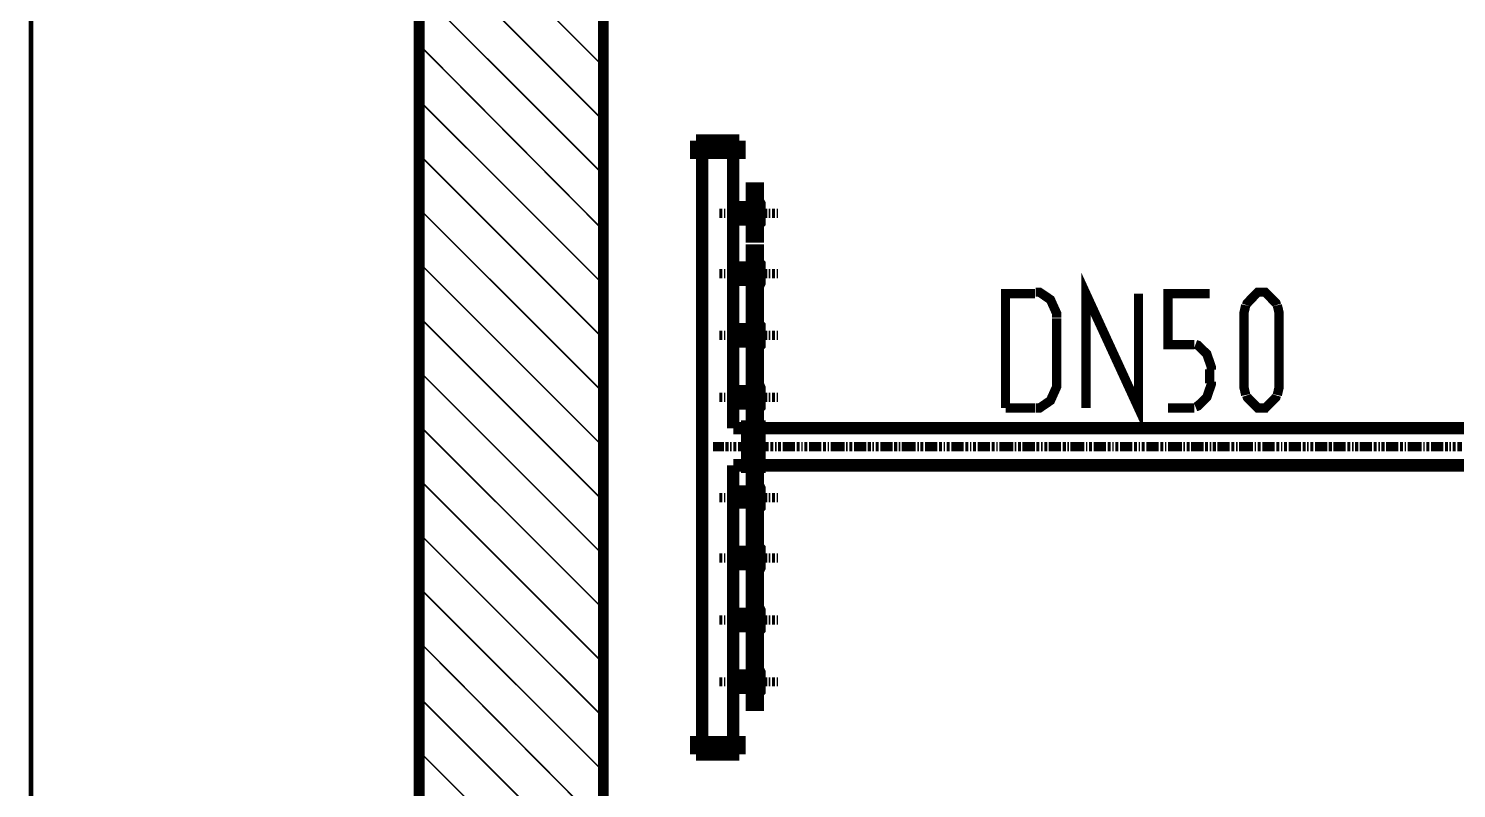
# Model space of a CAD drawing. Extents: x 0.4 to 11.4, y 0.4 to 16.2.
# Drawn here: x 6.347 to 7.885, y 7.041 to 7.86 of the extents above; entities that cross this region are included whole.
import ezdxf

# ---------------------------------------------------------------- set-up
doc = ezdxf.new("R2010")
doc.units = 0
doc.header["$MEASUREMENT"] = 0

msp = doc.modelspace()

# ---------------------------------------------------------------- linework, layer by layer
at = {"color": 0}
for points, const_width in [([(6.34944, 5.21446), (6.34944, 11.8294)], 0.005), ([(6.9661, 5.21446), (6.9661, 11.8294)], 0.01167), ([(6.76779, 5.01611), (6.76779, 11.7078)], 0.01167), ([(6.76779, 8.01779), (6.9661, 7.81944)], 0.00167), ([(6.76779, 7.95942), (6.9661, 7.76113)], 0.00167), ([(6.76779, 7.9011), (6.9661, 7.70281)], 0.00167), ([(6.76779, 7.84278), (6.9661, 7.64279)], 0.00167), ([(6.76779, 7.78276), (6.9661, 7.58442)], 0.00167), ([(6.76779, 7.72444), (6.9661, 7.5261)], 0.00167), ([(6.76779, 7.66613), (6.9661, 7.46778)], 0.00167), ([(6.76779, 7.60781), (6.9661, 7.40944)], 0.00167), ([(7.48611, 7.45111), (7.48611, 7.57443), (7.54275, 7.45111), (7.54275, 7.57443)], 0.01), ([(7.4311, 7.57443), (7.39947, 7.57443), (7.39947, 7.47114), (7.39947, 7.45111)], 0.01), ([(7.45443, 7.54861), (7.45443, 7.5535), (7.44786, 7.56808), (7.43599, 7.57611), (7.43197, 7.57611)], 0.01), ([(7.60275, 7.51942), (7.57443, 7.51942), (7.57443, 7.57443), (7.61947, 7.57443)], 0.01), ([(7.69146, 7.56218), (7.69081, 7.56429), (7.67919, 7.57611), (7.67529, 7.57611), (7.67128, 7.57611), (7.65983, 7.56429), (7.65912, 7.56218)], 0.01), ([(7.65826, 7.56201), (7.65647, 7.55414), (7.65647, 7.47314), (7.65826, 7.46522)], 0.01), ([(7.69228, 7.46522), (7.69412, 7.47314), (7.69412, 7.55414), (7.69228, 7.56201)], 0.01), ([(6.76779, 7.54943), (6.9661, 7.35113)], 0.00167), ([(7.45443, 7.47775), (7.45443, 7.54779)], 0.01), ([(7.6211, 7.49251), (7.6211, 7.49567), (7.61632, 7.5095), (7.60667, 7.51888), (7.60417, 7.51981)], 0.01), ([(6.76779, 7.4911), (6.9661, 7.29275)], 0.00167), ([(7.61947, 7.47775), (7.61947, 7.49278)], 0.01), ([(7.43197, 7.45111), (7.43599, 7.45111), (7.44786, 7.45921), (7.45443, 7.47379), (7.45443, 7.47863)], 0.01), ([(7.60417, 7.45242), (7.60667, 7.4534), (7.61632, 7.46278), (7.6211, 7.47661), (7.6211, 7.47971)], 0.01), ([(7.65918, 7.46479), (7.65989, 7.46272), (7.67144, 7.45111), (7.67529, 7.45111), (7.67936, 7.45111), (7.69075, 7.46272), (7.6914, 7.46479)], 0.01), ([(7.39947, 7.45111), (7.4311, 7.45111)], 0.01), ([(7.57443, 7.45111), (7.60275, 7.45111)], 0.01), ([(6.76779, 7.43278), (6.9661, 7.23443)], 0.00167), ([(6.76779, 7.37446), (6.9661, 7.17611)], 0.00167), ([(6.76779, 7.31614), (6.9661, 7.11778)], 0.00167), ([(6.76779, 7.25776), (6.9661, 7.05946)], 0.00167), ([(6.76779, 7.19943), (6.9661, 6.99946)], 0.00167), ([(6.76779, 7.13943), (6.9661, 6.94114)], 0.00167), ([(6.76779, 7.08111), (6.9661, 6.88276)], 0.00167)]:
    msp.add_lwpolyline(points, dxfattribs=dict(at, const_width=const_width))
at = {"color": 173}
for points, const_width in [([(7.11279, 7.73942), (7.06614, 7.73942)], 0.01333), ([(7.11279, 7.73942), (7.11279, 7.72613), (7.06614, 7.72613), (7.06614, 7.73942)], 0.01333), ([(7.07275, 7.42947), (7.07275, 7.72613)], 0.01333), ([(7.10612, 7.42947), (7.10612, 7.72775)], 0.01333), ([(7.13276, 7.67443), (7.13444, 7.67111), (7.13444, 7.6511), (7.13276, 7.64947)], 0.01333), ([(7.09446, 7.66114), (7.09278, 7.66114), (7.0911, 7.66114)], 0.01), ([(7.09776, 7.66114), (7.09614, 7.66114)], 0.01), ([(7.10275, 7.66114), (7.10113, 7.66114), (7.09944, 7.66114)], 0.01), ([(7.10612, 7.66114), (7.10444, 7.66114)], 0.01), ([(7.10612, 7.66775), (7.12608, 7.66775)], 0.01333), ([(7.10612, 7.66775), (7.10612, 7.65446), (7.12608, 7.65446)], 0.01333), ([(7.11279, 7.66114), (7.11111, 7.66114), (7.10943, 7.66114), (7.10781, 7.66114), (7.10612, 7.66114)], 0.01), ([(7.11778, 7.66114), (7.1161, 7.66114), (7.11442, 7.66114), (7.11279, 7.66114)], 0.01), ([(7.12278, 7.66114), (7.1211, 7.66114), (7.11947, 7.66114)], 0.01), ([(7.12608, 7.66114), (7.12446, 7.66114)], 0.01), ([(7.13112, 7.66114), (7.12944, 7.66114), (7.12776, 7.66114)], 0.01), ([(7.13781, 7.66114), (7.13613, 7.66114), (7.13444, 7.66114), (7.13276, 7.66114), (7.13112, 7.66114)], 0.01), ([(7.14279, 7.66114), (7.14111, 7.66114), (7.13943, 7.66114), (7.13781, 7.66114)], 0.01), ([(7.14611, 7.66114), (7.14442, 7.66114)], 0.01), ([(7.1511, 7.66114), (7.14947, 7.66114), (7.14779, 7.66114)], 0.01), ([(7.15446, 7.66114), (7.15278, 7.66114)], 0.01), ([(7.09446, 7.59614), (7.09278, 7.59614), (7.0911, 7.59614)], 0.01), ([(7.09776, 7.59614), (7.09614, 7.59614)], 0.01), ([(7.10275, 7.59614), (7.10113, 7.59614), (7.09944, 7.59614)], 0.01), ([(7.10612, 7.59614), (7.10444, 7.59614)], 0.01), ([(7.10612, 7.60275), (7.12608, 7.60275)], 0.01333), ([(7.10612, 7.60275), (7.10612, 7.58946), (7.12608, 7.58946)], 0.01333), ([(7.11279, 7.59614), (7.11111, 7.59614), (7.10943, 7.59614), (7.10781, 7.59614), (7.10612, 7.59614)], 0.01), ([(7.11778, 7.59614), (7.1161, 7.59614), (7.11442, 7.59614), (7.11279, 7.59614)], 0.01), ([(7.12278, 7.59614), (7.1211, 7.59614), (7.11947, 7.59614)], 0.01), ([(7.12608, 7.59614), (7.12446, 7.59614)], 0.01), ([(7.13112, 7.59614), (7.12944, 7.59614), (7.12776, 7.59614)], 0.01), ([(7.13276, 7.60781), (7.13444, 7.60612), (7.13444, 7.5861), (7.13276, 7.58279)], 0.01333), ([(7.13781, 7.59614), (7.13613, 7.59614), (7.13444, 7.59614), (7.13276, 7.59614), (7.13112, 7.59614)], 0.01), ([(7.14279, 7.59614), (7.14111, 7.59614), (7.13943, 7.59614), (7.13781, 7.59614)], 0.01), ([(7.14611, 7.59614), (7.14442, 7.59614)], 0.01), ([(7.1511, 7.59614), (7.14947, 7.59614), (7.14779, 7.59614)], 0.01), ([(7.15446, 7.59614), (7.15278, 7.59614)], 0.01), ([(7.10612, 7.53614), (7.12608, 7.53614)], 0.01333), ([(7.10612, 7.53614), (7.10612, 7.52279), (7.12608, 7.52279)], 0.01333), ([(7.13276, 7.54113), (7.13444, 7.53944), (7.13444, 7.51942), (7.13276, 7.51779)], 0.01333), ([(7.09446, 7.52946), (7.09278, 7.52946), (7.0911, 7.52946)], 0.01), ([(7.09776, 7.52946), (7.09614, 7.52946)], 0.01), ([(7.10275, 7.52946), (7.10113, 7.52946), (7.09944, 7.52946)], 0.01), ([(7.10612, 7.52946), (7.10444, 7.52946)], 0.01), ([(7.11279, 7.52946), (7.11111, 7.52946), (7.10943, 7.52946), (7.10781, 7.52946), (7.10612, 7.52946)], 0.01), ([(7.11778, 7.52946), (7.1161, 7.52946), (7.11442, 7.52946), (7.11279, 7.52946)], 0.01), ([(7.12278, 7.52946), (7.1211, 7.52946), (7.11947, 7.52946)], 0.01), ([(7.12608, 7.52946), (7.12446, 7.52946)], 0.01), ([(7.13112, 7.52946), (7.12944, 7.52946), (7.12776, 7.52946)], 0.01), ([(7.13781, 7.52946), (7.13613, 7.52946), (7.13444, 7.52946), (7.13276, 7.52946), (7.13112, 7.52946)], 0.01), ([(7.14279, 7.52946), (7.14111, 7.52946), (7.13943, 7.52946), (7.13781, 7.52946)], 0.01), ([(7.14611, 7.52946), (7.14442, 7.52946)], 0.01), ([(7.1511, 7.52946), (7.14947, 7.52946), (7.14779, 7.52946)], 0.01), ([(7.15446, 7.52946), (7.15278, 7.52946)], 0.01), ([(7.07275, 7.0911), (7.07275, 7.49778)], 0.01333), ([(7.13276, 7.47613), (7.13444, 7.47276), (7.13444, 7.45281), (7.13276, 7.45111)], 0.01333), ([(7.09446, 7.46278), (7.09278, 7.46278), (7.0911, 7.46278)], 0.01), ([(7.09776, 7.46278), (7.09614, 7.46278)], 0.01), ([(7.10275, 7.46278), (7.10113, 7.46278), (7.09944, 7.46278)], 0.01), ([(7.10612, 7.46278), (7.10444, 7.46278)], 0.01), ([(7.10612, 7.46946), (7.12608, 7.46946)], 0.01333), ([(7.10612, 7.46946), (7.10612, 7.45611), (7.12608, 7.45611)], 0.01333), ([(7.11279, 7.46278), (7.11111, 7.46278), (7.10943, 7.46278), (7.10781, 7.46278), (7.10612, 7.46278)], 0.01), ([(7.11778, 7.46278), (7.1161, 7.46278), (7.11442, 7.46278), (7.11279, 7.46278)], 0.01), ([(7.12278, 7.46278), (7.1211, 7.46278), (7.11947, 7.46278)], 0.01), ([(7.12608, 7.46278), (7.12446, 7.46278)], 0.01), ([(7.13112, 7.46278), (7.12944, 7.46278), (7.12776, 7.46278)], 0.01), ([(7.13781, 7.46278), (7.13613, 7.46278), (7.13444, 7.46278), (7.13276, 7.46278), (7.13112, 7.46278)], 0.01), ([(7.14279, 7.46278), (7.14111, 7.46278), (7.13943, 7.46278), (7.13781, 7.46278)], 0.01), ([(7.14611, 7.46278), (7.14442, 7.46278)], 0.01), ([(7.1511, 7.46278), (7.14947, 7.46278), (7.14779, 7.46278)], 0.01), ([(7.15446, 7.46278), (7.15278, 7.46278)], 0.01), ([(7.1211, 7.42947), (7.10612, 7.42947)], 0.01333), ([(7.12446, 7.42947), (7.10612, 7.42947)], 0.01333), ([(7.12446, 7.38943), (7.12446, 7.42947)], 0.01333), ([(7.12446, 7.38943), (7.12446, 7.42947)], 0.01333), ([(7.12944, 7.4311), (7.12944, 7.38781)], 0.01333), ([(7.13112, 7.38943), (7.13112, 7.42947)], 0.01333), ([(7.10612, 7.0911), (7.10612, 7.38943)], 0.01333), ([(7.1211, 7.38943), (7.10612, 7.38943)], 0.01333), ([(7.12446, 7.38943), (7.10612, 7.38943)], 0.01333), ([(7.13276, 7.34278), (7.13444, 7.34446), (7.13444, 7.36442), (7.13276, 7.36778)], 0.01333), ([(7.09446, 7.35444), (7.09278, 7.35444), (7.0911, 7.35444)], 0.01), ([(7.09776, 7.35444), (7.09614, 7.35444)], 0.01), ([(7.10275, 7.35444), (7.10113, 7.35444), (7.09944, 7.35444)], 0.01), ([(7.10612, 7.35444), (7.10444, 7.35444)], 0.01), ([(7.10612, 7.34944), (7.10612, 7.36111), (7.12608, 7.36111)], 0.01333), ([(7.10612, 7.34944), (7.12608, 7.34944)], 0.01333), ([(7.11279, 7.35444), (7.11111, 7.35444), (7.10943, 7.35444), (7.10781, 7.35444), (7.10612, 7.35444)], 0.01), ([(7.11778, 7.35444), (7.1161, 7.35444), (7.11442, 7.35444), (7.11279, 7.35444)], 0.01), ([(7.12278, 7.35444), (7.1211, 7.35444), (7.11947, 7.35444)], 0.01), ([(7.12608, 7.35444), (7.12446, 7.35444)], 0.01), ([(7.13112, 7.35444), (7.12944, 7.35444), (7.12776, 7.35444)], 0.01), ([(7.13781, 7.35444), (7.13613, 7.35444), (7.13444, 7.35444), (7.13276, 7.35444), (7.13112, 7.35444)], 0.01), ([(7.14279, 7.35444), (7.14111, 7.35444), (7.13943, 7.35444), (7.13781, 7.35444)], 0.01), ([(7.14611, 7.35444), (7.14442, 7.35444)], 0.01), ([(7.1511, 7.35444), (7.14947, 7.35444), (7.14779, 7.35444)], 0.01), ([(7.15446, 7.35444), (7.15278, 7.35444)], 0.01), ([(7.13276, 7.2761), (7.13444, 7.27946), (7.13444, 7.29943), (7.13276, 7.30111)], 0.01333), ([(7.09446, 7.28944), (7.09278, 7.28944), (7.0911, 7.28944)], 0.01), ([(7.09776, 7.28944), (7.09614, 7.28944)], 0.01), ([(7.10275, 7.28944), (7.10113, 7.28944), (7.09944, 7.28944)], 0.01), ([(7.10612, 7.28944), (7.10444, 7.28944)], 0.01), ([(7.10612, 7.28276), (7.10612, 7.29611), (7.12608, 7.29611)], 0.01333), ([(7.11279, 7.28944), (7.11111, 7.28944), (7.10943, 7.28944), (7.10781, 7.28944), (7.10612, 7.28944)], 0.01), ([(7.11778, 7.28944), (7.1161, 7.28944), (7.11442, 7.28944), (7.11279, 7.28944)], 0.01), ([(7.12278, 7.28944), (7.1211, 7.28944), (7.11947, 7.28944)], 0.01), ([(7.12608, 7.28944), (7.12446, 7.28944)], 0.01), ([(7.13112, 7.28944), (7.12944, 7.28944), (7.12776, 7.28944)], 0.01), ([(7.13781, 7.28944), (7.13613, 7.28944), (7.13444, 7.28944), (7.13276, 7.28944), (7.13112, 7.28944)], 0.01), ([(7.14279, 7.28944), (7.14111, 7.28944), (7.13943, 7.28944), (7.13781, 7.28944)], 0.01), ([(7.14611, 7.28944), (7.14442, 7.28944)], 0.01), ([(7.1511, 7.28944), (7.14947, 7.28944), (7.14779, 7.28944)], 0.01), ([(7.15446, 7.28944), (7.15278, 7.28944)], 0.01), ([(7.10612, 7.28276), (7.12608, 7.28276)], 0.01333), ([(7.10612, 7.2161), (7.10612, 7.22944), (7.12608, 7.22944)], 0.01333), ([(7.13276, 7.2111), (7.13444, 7.21278), (7.13444, 7.23281), (7.13276, 7.23611)], 0.01333), ([(7.09446, 7.22276), (7.09278, 7.22276), (7.0911, 7.22276)], 0.01), ([(7.09776, 7.22276), (7.09614, 7.22276)], 0.01), ([(7.10275, 7.22276), (7.10113, 7.22276), (7.09944, 7.22276)], 0.01), ([(7.10612, 7.22276), (7.10444, 7.22276)], 0.01), ([(7.10612, 7.2161), (7.12608, 7.2161)], 0.01333), ([(7.11279, 7.22276), (7.11111, 7.22276), (7.10943, 7.22276), (7.10781, 7.22276), (7.10612, 7.22276)], 0.01), ([(7.11778, 7.22276), (7.1161, 7.22276), (7.11442, 7.22276), (7.11279, 7.22276)], 0.01), ([(7.12278, 7.22276), (7.1211, 7.22276), (7.11947, 7.22276)], 0.01), ([(7.12608, 7.22276), (7.12446, 7.22276)], 0.01), ([(7.13112, 7.22276), (7.12944, 7.22276), (7.12776, 7.22276)], 0.01), ([(7.13781, 7.22276), (7.13613, 7.22276), (7.13444, 7.22276), (7.13276, 7.22276), (7.13112, 7.22276)], 0.01), ([(7.14279, 7.22276), (7.14111, 7.22276), (7.13943, 7.22276), (7.13781, 7.22276)], 0.01), ([(7.14611, 7.22276), (7.14442, 7.22276)], 0.01), ([(7.1511, 7.22276), (7.14947, 7.22276), (7.14779, 7.22276)], 0.01), ([(7.15446, 7.22276), (7.15278, 7.22276)], 0.01), ([(7.10612, 7.14947), (7.10612, 7.16276), (7.12608, 7.16276)], 0.01333), ([(7.13276, 7.14442), (7.13444, 7.14611), (7.13444, 7.16613), (7.13276, 7.16943)], 0.01333), ([(7.09446, 7.15608), (7.09278, 7.15608), (7.0911, 7.15608)], 0.01), ([(7.09776, 7.15608), (7.09614, 7.15608)], 0.01), ([(7.10275, 7.15608), (7.10113, 7.15608), (7.09944, 7.15608)], 0.01), ([(7.10612, 7.15608), (7.10444, 7.15608)], 0.01), ([(7.10612, 7.14947), (7.12608, 7.14947)], 0.01333), ([(7.11279, 7.15608), (7.11111, 7.15608), (7.10943, 7.15608), (7.10781, 7.15608), (7.10612, 7.15608)], 0.01), ([(7.11778, 7.15608), (7.1161, 7.15608), (7.11442, 7.15608), (7.11279, 7.15608)], 0.01), ([(7.12278, 7.15608), (7.1211, 7.15608), (7.11947, 7.15608)], 0.01), ([(7.12608, 7.15608), (7.12446, 7.15608)], 0.01), ([(7.13112, 7.15608), (7.12944, 7.15608), (7.12776, 7.15608)], 0.01), ([(7.13781, 7.15608), (7.13613, 7.15608), (7.13444, 7.15608), (7.13276, 7.15608), (7.13112, 7.15608)], 0.01), ([(7.14279, 7.15608), (7.14111, 7.15608), (7.13943, 7.15608), (7.13781, 7.15608)], 0.01), ([(7.14611, 7.15608), (7.14442, 7.15608)], 0.01), ([(7.1511, 7.15608), (7.14947, 7.15608), (7.14779, 7.15608)], 0.01), ([(7.15446, 7.15608), (7.15278, 7.15608)], 0.01), ([(7.11279, 7.07781), (7.11279, 7.0911), (7.06614, 7.0911), (7.06614, 7.07781)], 0.01333), ([(7.11279, 7.07781), (7.06614, 7.07781)], 0.01333)]:
    msp.add_lwpolyline(points, dxfattribs=dict(at, const_width=const_width))
for points, const_width in [([(7.12608, 7.68778), (7.12608, 7.63613), (7.13276, 7.63613), (7.13276, 7.68778), (7.12608, 7.68778)], 0.01333), ([(7.08946, 7.66114), (7.08946, 7.66114)], 0.01), ([(7.10612, 7.66114), (7.10612, 7.66114)], 0.01), ([(7.11279, 7.66114), (7.11279, 7.66114)], 0.01), ([(7.13112, 7.66114), (7.13112, 7.66114)], 0.01), ([(7.13781, 7.66114), (7.13781, 7.66114)], 0.01), ([(7.15446, 7.66114), (7.15446, 7.66114)], 0.01), ([(7.12608, 7.6211), (7.12608, 7.56944), (7.13276, 7.56944), (7.13276, 7.6211), (7.12608, 7.6211)], 0.01333), ([(7.08946, 7.59614), (7.08946, 7.59614)], 0.01), ([(7.10612, 7.59614), (7.10612, 7.59614)], 0.01), ([(7.11279, 7.59614), (7.11279, 7.59614)], 0.01), ([(7.13112, 7.59614), (7.13112, 7.59614)], 0.01), ([(7.13781, 7.59614), (7.13781, 7.59614)], 0.01), ([(7.15446, 7.59614), (7.15446, 7.59614)], 0.01), ([(7.12608, 7.5561), (7.12608, 7.50276), (7.13276, 7.50276), (7.13276, 7.5561), (7.12608, 7.5561)], 0.01333), ([(7.08946, 7.52946), (7.08946, 7.52946)], 0.01), ([(7.10612, 7.52946), (7.10612, 7.52946)], 0.01), ([(7.11279, 7.52946), (7.11279, 7.52946)], 0.01), ([(7.13112, 7.52946), (7.13112, 7.52946)], 0.01), ([(7.13781, 7.52946), (7.13781, 7.52946)], 0.01), ([(7.15446, 7.52946), (7.15446, 7.52946)], 0.01), ([(7.12608, 7.48942), (7.12608, 7.43778), (7.13276, 7.43778), (7.13276, 7.48942), (7.12608, 7.48942)], 0.01333), ([(7.08946, 7.46278), (7.08946, 7.46278)], 0.01), ([(7.10612, 7.46278), (7.10612, 7.46278)], 0.01), ([(7.11279, 7.46278), (7.11279, 7.46278)], 0.01), ([(7.13112, 7.46278), (7.13112, 7.46278)], 0.01), ([(7.13781, 7.46278), (7.13781, 7.46278)], 0.01), ([(7.15446, 7.46278), (7.15446, 7.46278)], 0.01), ([(7.13444, 7.38781), (7.13444, 7.4311), (7.1211, 7.4311), (7.1211, 7.38781), (7.13444, 7.38781)], 0.01333), ([(7.12608, 7.32943), (7.12608, 7.38112), (7.13276, 7.38112), (7.13276, 7.32943), (7.12608, 7.32943)], 0.01333), ([(7.08946, 7.35444), (7.08946, 7.35444)], 0.01), ([(7.10612, 7.35444), (7.10612, 7.35444)], 0.01), ([(7.11279, 7.35444), (7.11279, 7.35444)], 0.01), ([(7.13112, 7.35444), (7.13112, 7.35444)], 0.01), ([(7.13781, 7.35444), (7.13781, 7.35444)], 0.01), ([(7.15446, 7.35444), (7.15446, 7.35444)], 0.01), ([(7.12608, 7.26281), (7.12608, 7.31614), (7.13276, 7.31614), (7.13276, 7.26281), (7.12608, 7.26281)], 0.01333), ([(7.08946, 7.28944), (7.08946, 7.28944)], 0.01), ([(7.10612, 7.28944), (7.10612, 7.28944)], 0.01), ([(7.11279, 7.28944), (7.11279, 7.28944)], 0.01), ([(7.13112, 7.28944), (7.13112, 7.28944)], 0.01), ([(7.13781, 7.28944), (7.13781, 7.28944)], 0.01), ([(7.15446, 7.28944), (7.15446, 7.28944)], 0.01), ([(7.12608, 7.19612), (7.12608, 7.24946), (7.13276, 7.24946), (7.13276, 7.19612), (7.12608, 7.19612)], 0.01333), ([(7.08946, 7.22276), (7.08946, 7.22276)], 0.01), ([(7.10612, 7.22276), (7.10612, 7.22276)], 0.01), ([(7.11279, 7.22276), (7.11279, 7.22276)], 0.01), ([(7.13112, 7.22276), (7.13112, 7.22276)], 0.01), ([(7.13781, 7.22276), (7.13781, 7.22276)], 0.01), ([(7.15446, 7.22276), (7.15446, 7.22276)], 0.01), ([(7.12608, 7.13112), (7.12608, 7.18278), (7.13276, 7.18278), (7.13276, 7.13112), (7.12608, 7.13112)], 0.01333), ([(7.08946, 7.15608), (7.08946, 7.15608)], 0.01), ([(7.10612, 7.15608), (7.10612, 7.15608)], 0.01), ([(7.11279, 7.15608), (7.11279, 7.15608)], 0.01), ([(7.13112, 7.15608), (7.13112, 7.15608)], 0.01), ([(7.13781, 7.15608), (7.13781, 7.15608)], 0.01), ([(7.15446, 7.15608), (7.15446, 7.15608)], 0.01)]:
    msp.add_lwpolyline(points, close=True, dxfattribs=dict(at, const_width=const_width))
at = {"color": 142}
for points, const_width in [([(9.29943, 7.42947), (7.12446, 7.42947)], 0.01333), ([(7.08442, 7.40944), (7.0861, 7.40944), (7.08778, 7.40944), (7.08946, 7.40944), (7.0911, 7.40944)], 0.01), ([(7.0911, 7.40944), (7.09278, 7.40944), (7.09446, 7.40944), (7.09614, 7.40944)], 0.01), ([(7.09776, 7.40944), (7.09944, 7.40944), (7.10113, 7.40944)], 0.01), ([(7.10275, 7.40944), (7.10444, 7.40944)], 0.01), ([(7.10612, 7.40944), (7.10781, 7.40944), (7.10943, 7.40944)], 0.01), ([(7.11111, 7.40944), (7.11279, 7.40944), (7.11442, 7.40944), (7.1161, 7.40944)], 0.01), ([(7.1161, 7.40944), (7.11778, 7.40944), (7.11947, 7.40944), (7.1211, 7.40944)], 0.01), ([(7.12278, 7.40944), (7.12446, 7.40944)], 0.01), ([(7.12608, 7.40944), (7.12776, 7.40944), (7.12944, 7.40944)], 0.01), ([(7.13112, 7.40944), (7.13276, 7.40944), (7.13444, 7.40944), (7.13613, 7.40944)], 0.01), ([(7.13613, 7.40944), (7.13781, 7.40944), (7.13943, 7.40944), (7.14111, 7.40944), (7.14279, 7.40944)], 0.01), ([(7.14279, 7.40944), (7.14442, 7.40944)], 0.01), ([(7.14611, 7.40944), (7.14779, 7.40944), (7.14947, 7.40944)], 0.01), ([(7.1511, 7.40944), (7.15278, 7.40944)], 0.01), ([(7.15446, 7.40944), (7.15608, 7.40944), (7.15776, 7.40944)], 0.01), ([(7.15944, 7.40944), (7.16114, 7.40944), (7.16276, 7.40944), (7.16444, 7.40944)], 0.01), ([(7.16444, 7.40944), (7.16613, 7.40944), (7.16775, 7.40944), (7.16943, 7.40944), (7.17111, 7.40944)], 0.01), ([(7.17111, 7.40944), (7.17279, 7.40944)], 0.01), ([(7.17443, 7.40944), (7.17611, 7.40944), (7.17779, 7.40944)], 0.01), ([(7.17947, 7.40944), (7.1811, 7.40944)], 0.01), ([(7.18278, 7.40944), (7.18446, 7.40944), (7.18608, 7.40944)], 0.01), ([(7.18778, 7.40944), (7.18946, 7.40944), (7.19114, 7.40944), (7.19276, 7.40944)], 0.01), ([(7.19276, 7.40944), (7.19444, 7.40944), (7.19612, 7.40944), (7.19775, 7.40944), (7.19943, 7.40944)], 0.01), ([(7.19943, 7.40944), (7.20111, 7.40944)], 0.01), ([(7.20281, 7.40944), (7.20443, 7.40944), (7.20611, 7.40944)], 0.01), ([(7.20779, 7.40944), (7.20942, 7.40944)], 0.01), ([(7.2111, 7.40944), (7.21278, 7.40944), (7.21446, 7.40944), (7.2161, 7.40944)], 0.01), ([(7.2161, 7.40944), (7.21778, 7.40944), (7.21946, 7.40944), (7.22114, 7.40944), (7.22276, 7.40944)], 0.01), ([(7.22276, 7.40944), (7.22444, 7.40944), (7.22613, 7.40944)], 0.01), ([(7.22775, 7.40944), (7.22944, 7.40944)], 0.01), ([(7.23112, 7.40944), (7.23281, 7.40944), (7.23443, 7.40944)], 0.01), ([(7.23611, 7.40944), (7.23779, 7.40944), (7.23942, 7.40944), (7.2411, 7.40944)], 0.01), ([(7.2411, 7.40944), (7.24278, 7.40944), (7.24447, 7.40944), (7.2461, 7.40944), (7.24778, 7.40944)], 0.01), ([(7.24778, 7.40944), (7.24946, 7.40944)], 0.01), ([(7.25108, 7.40944), (7.25276, 7.40944), (7.25444, 7.40944)], 0.01), ([(7.25612, 7.40944), (7.25776, 7.40944)], 0.01), ([(7.25944, 7.40944), (7.26113, 7.40944), (7.26281, 7.40944)], 0.01), ([(7.26443, 7.40944), (7.26611, 7.40944), (7.26779, 7.40944), (7.26942, 7.40944)], 0.01), ([(7.26942, 7.40944), (7.27111, 7.40944), (7.27279, 7.40944), (7.27447, 7.40944), (7.2761, 7.40944)], 0.01), ([(7.2761, 7.40944), (7.27778, 7.40944)], 0.01), ([(7.27946, 7.40944), (7.28108, 7.40944), (7.28276, 7.40944)], 0.01), ([(7.28444, 7.40944), (7.28614, 7.40944)], 0.01), ([(7.28776, 7.40944), (7.28944, 7.40944), (7.29113, 7.40944), (7.29275, 7.40944)], 0.01), ([(7.29275, 7.40944), (7.29443, 7.40944), (7.29611, 7.40944), (7.29779, 7.40944), (7.29943, 7.40944)], 0.01), ([(7.29943, 7.40944), (7.30111, 7.40944), (7.30279, 7.40944)], 0.01), ([(7.30447, 7.40944), (7.3061, 7.40944)], 0.01), ([(7.30778, 7.40944), (7.30946, 7.40944), (7.31108, 7.40944)], 0.01), ([(7.31278, 7.40944), (7.31446, 7.40944), (7.31614, 7.40944), (7.31776, 7.40944)], 0.01), ([(7.31776, 7.40944), (7.31944, 7.40944), (7.32112, 7.40944), (7.32275, 7.40944), (7.32443, 7.40944)], 0.01), ([(7.32443, 7.40944), (7.32611, 7.40944)], 0.01), ([(7.32781, 7.40944), (7.32943, 7.40944), (7.33111, 7.40944)], 0.01), ([(7.33279, 7.40944), (7.33442, 7.40944)], 0.01), ([(7.3361, 7.40944), (7.33778, 7.40944), (7.33946, 7.40944)], 0.01), ([(7.3411, 7.40944), (7.34278, 7.40944), (7.34446, 7.40944), (7.34614, 7.40944)], 0.01), ([(7.34614, 7.40944), (7.34776, 7.40944), (7.34944, 7.40944), (7.35113, 7.40944), (7.35275, 7.40944)], 0.01), ([(7.35275, 7.40944), (7.35444, 7.40944)], 0.01), ([(7.35612, 7.40944), (7.35781, 7.40944), (7.35943, 7.40944)], 0.01), ([(7.36111, 7.40944), (7.36279, 7.40944)], 0.01), ([(7.36442, 7.40944), (7.3661, 7.40944), (7.36778, 7.40944)], 0.01), ([(7.36947, 7.40944), (7.3711, 7.40944), (7.37278, 7.40944), (7.37446, 7.40944)], 0.01), ([(7.37446, 7.40944), (7.37608, 7.40944), (7.37776, 7.40944), (7.37944, 7.40944), (7.38112, 7.40944)], 0.01), ([(7.38112, 7.40944), (7.38276, 7.40944)], 0.01), ([(7.38444, 7.40944), (7.38613, 7.40944), (7.38781, 7.40944)], 0.01), ([(7.38943, 7.40944), (7.39111, 7.40944)], 0.01), ([(7.39279, 7.40944), (7.39442, 7.40944), (7.39611, 7.40944), (7.39779, 7.40944)], 0.01), ([(7.39779, 7.40944), (7.39947, 7.40944), (7.4011, 7.40944), (7.40278, 7.40944), (7.40446, 7.40944)], 0.01), ([(7.40446, 7.40944), (7.40608, 7.40944), (7.40776, 7.40944)], 0.01), ([(7.40944, 7.40944), (7.41114, 7.40944)], 0.01), ([(7.41276, 7.40944), (7.41444, 7.40944), (7.41613, 7.40944)], 0.01), ([(7.41775, 7.40944), (7.41943, 7.40944), (7.42111, 7.40944), (7.42279, 7.40944)], 0.01), ([(7.42279, 7.40944), (7.42443, 7.40944), (7.42611, 7.40944), (7.42779, 7.40944), (7.42947, 7.40944)], 0.01), ([(7.42947, 7.40944), (7.4311, 7.40944)], 0.01), ([(7.43278, 7.40944), (7.43446, 7.40944), (7.43608, 7.40944)], 0.01), ([(7.43778, 7.40944), (7.43946, 7.40944)], 0.01), ([(7.44114, 7.40944), (7.44276, 7.40944), (7.44444, 7.40944)], 0.01), ([(7.44612, 7.40944), (7.44775, 7.40944), (7.44943, 7.40944), (7.45111, 7.40944)], 0.01), ([(7.45111, 7.40944), (7.45281, 7.40944), (7.45443, 7.40944), (7.45611, 7.40944), (7.45779, 7.40944)], 0.01), ([(7.45779, 7.40944), (7.45942, 7.40944)], 0.01), ([(7.4611, 7.40944), (7.46278, 7.40944), (7.46446, 7.40944)], 0.01), ([(7.4661, 7.40944), (7.46778, 7.40944)], 0.01), ([(7.46946, 7.40944), (7.47114, 7.40944), (7.47276, 7.40944), (7.47444, 7.40944)], 0.01), ([(7.47444, 7.40944), (7.47613, 7.40944), (7.47775, 7.40944), (7.47944, 7.40944), (7.48112, 7.40944)], 0.01), ([(7.48112, 7.40944), (7.48281, 7.40944), (7.48443, 7.40944)], 0.01), ([(7.48611, 7.40944), (7.48779, 7.40944)], 0.01), ([(7.48942, 7.40944), (7.4911, 7.40944), (7.49278, 7.40944)], 0.01), ([(7.49447, 7.40944), (7.4961, 7.40944), (7.49778, 7.40944), (7.49946, 7.40944)], 0.01), ([(7.49946, 7.40944), (7.50108, 7.40944), (7.50276, 7.40944), (7.50444, 7.40944), (7.50612, 7.40944)], 0.01), ([(7.50612, 7.40944), (7.50776, 7.40944)], 0.01), ([(7.50944, 7.40944), (7.51113, 7.40944), (7.51281, 7.40944)], 0.01), ([(7.51443, 7.40944), (7.51611, 7.40944)], 0.01), ([(7.51779, 7.40944), (7.51942, 7.40944), (7.52111, 7.40944)], 0.01), ([(7.52279, 7.40944), (7.52447, 7.40944), (7.5261, 7.40944), (7.52778, 7.40944)], 0.01), ([(7.52778, 7.40944), (7.52946, 7.40944), (7.53108, 7.40944), (7.53276, 7.40944), (7.53444, 7.40944)], 0.01), ([(7.53444, 7.40944), (7.53614, 7.40944)], 0.01), ([(7.53776, 7.40944), (7.53944, 7.40944), (7.54113, 7.40944)], 0.01), ([(7.54275, 7.40944), (7.54443, 7.40944)], 0.01), ([(7.54611, 7.40944), (7.54779, 7.40944), (7.54943, 7.40944)], 0.01), ([(7.55111, 7.40944), (7.55279, 7.40944), (7.55447, 7.40944), (7.5561, 7.40944)], 0.01), ([(7.5561, 7.40944), (7.55778, 7.40944), (7.55946, 7.40944), (7.56108, 7.40944), (7.56278, 7.40944)], 0.01), ([(7.56278, 7.40944), (7.56446, 7.40944)], 0.01), ([(7.56614, 7.40944), (7.56776, 7.40944), (7.56944, 7.40944)], 0.01), ([(7.57112, 7.40944), (7.57275, 7.40944)], 0.01), ([(7.57443, 7.40944), (7.57611, 7.40944), (7.57781, 7.40944), (7.57943, 7.40944)], 0.01), ([(7.57943, 7.40944), (7.58111, 7.40944), (7.58279, 7.40944), (7.58442, 7.40944), (7.5861, 7.40944)], 0.01), ([(7.5861, 7.40944), (7.58778, 7.40944), (7.58946, 7.40944)], 0.01), ([(7.5911, 7.40944), (7.59278, 7.40944)], 0.01), ([(7.59446, 7.40944), (7.59614, 7.40944), (7.59776, 7.40944)], 0.01), ([(7.59944, 7.40944), (7.60113, 7.40944), (7.60275, 7.40944), (7.60444, 7.40944)], 0.01), ([(7.60444, 7.40944), (7.60612, 7.40944), (7.60781, 7.40944), (7.60943, 7.40944), (7.61111, 7.40944)], 0.01), ([(7.61111, 7.40944), (7.61279, 7.40944)], 0.01), ([(7.61442, 7.40944), (7.6161, 7.40944), (7.61778, 7.40944)], 0.01), ([(7.61947, 7.40944), (7.6211, 7.40944)], 0.01), ([(7.62278, 7.40944), (7.62446, 7.40944), (7.62608, 7.40944)], 0.01), ([(7.62776, 7.40944), (7.62944, 7.40944), (7.63112, 7.40944), (7.63276, 7.40944)], 0.01), ([(7.63276, 7.40944), (7.63444, 7.40944), (7.63613, 7.40944), (7.63781, 7.40944), (7.63943, 7.40944)], 0.01), ([(7.63943, 7.40944), (7.64111, 7.40944)], 0.01), ([(7.64279, 7.40944), (7.64442, 7.40944), (7.64611, 7.40944)], 0.01), ([(7.64779, 7.40944), (7.64947, 7.40944)], 0.01), ([(7.6511, 7.40944), (7.65278, 7.40944), (7.65446, 7.40944), (7.65608, 7.40944)], 0.01), ([(7.65608, 7.40944), (7.65776, 7.40944), (7.65944, 7.40944), (7.66114, 7.40944), (7.66276, 7.40944)], 0.01), ([(7.66276, 7.40944), (7.66444, 7.40944), (7.66613, 7.40944)], 0.01), ([(7.66775, 7.40944), (7.66943, 7.40944)], 0.01), ([(7.67111, 7.40944), (7.67279, 7.40944), (7.67443, 7.40944)], 0.01), ([(7.67611, 7.40944), (7.67779, 7.40944), (7.67947, 7.40944), (7.6811, 7.40944)], 0.01), ([(7.6811, 7.40944), (7.68278, 7.40944), (7.68446, 7.40944), (7.68608, 7.40944), (7.68778, 7.40944)], 0.01), ([(7.68778, 7.40944), (7.68946, 7.40944)], 0.01), ([(7.69114, 7.40944), (7.69276, 7.40944), (7.69444, 7.40944)], 0.01), ([(7.69612, 7.40944), (7.69775, 7.40944)], 0.01), ([(7.69943, 7.40944), (7.70111, 7.40944), (7.70281, 7.40944)], 0.01), ([(7.70443, 7.40944), (7.70611, 7.40944), (7.70779, 7.40944), (7.70942, 7.40944)], 0.01), ([(7.70942, 7.40944), (7.7111, 7.40944), (7.71278, 7.40944), (7.71446, 7.40944), (7.7161, 7.40944)], 0.01), ([(7.7161, 7.40944), (7.71778, 7.40944)], 0.01), ([(7.71946, 7.40944), (7.72114, 7.40944), (7.72276, 7.40944)], 0.01), ([(7.72444, 7.40944), (7.72613, 7.40944)], 0.01), ([(7.72775, 7.40944), (7.72944, 7.40944), (7.73112, 7.40944)], 0.01), ([(7.73281, 7.40944), (7.73443, 7.40944), (7.73611, 7.40944), (7.73779, 7.40944)], 0.01), ([(7.73779, 7.40944), (7.73942, 7.40944), (7.7411, 7.40944), (7.74278, 7.40944), (7.74447, 7.40944)], 0.01), ([(7.74447, 7.40944), (7.7461, 7.40944)], 0.01), ([(7.74778, 7.40944), (7.74946, 7.40944), (7.75108, 7.40944)], 0.01), ([(7.75276, 7.40944), (7.75444, 7.40944), (7.75612, 7.40944), (7.75776, 7.40944)], 0.01), ([(7.75776, 7.40944), (7.75944, 7.40944), (7.76113, 7.40944), (7.76281, 7.40944), (7.76443, 7.40944)], 0.01), ([(7.76443, 7.40944), (7.76611, 7.40944)], 0.01), ([(7.76779, 7.40944), (7.76942, 7.40944), (7.77111, 7.40944)], 0.01), ([(7.77279, 7.40944), (7.77447, 7.40944)], 0.01), ([(7.7761, 7.40944), (7.77778, 7.40944), (7.77946, 7.40944)], 0.01), ([(7.78108, 7.40944), (7.78276, 7.40944), (7.78444, 7.40944), (7.78614, 7.40944)], 0.01), ([(7.78614, 7.40944), (7.78776, 7.40944), (7.78944, 7.40944), (7.79113, 7.40944), (7.79275, 7.40944)], 0.01), ([(7.79275, 7.40944), (7.79443, 7.40944)], 0.01), ([(7.79611, 7.40944), (7.79779, 7.40944), (7.79943, 7.40944)], 0.01), ([(7.80111, 7.40944), (7.80279, 7.40944)], 0.01), ([(7.80447, 7.40944), (7.8061, 7.40944), (7.80778, 7.40944)], 0.01), ([(7.80946, 7.40944), (7.81108, 7.40944), (7.81278, 7.40944), (7.81446, 7.40944)], 0.01), ([(7.81446, 7.40944), (7.81614, 7.40944), (7.81776, 7.40944), (7.81944, 7.40944), (7.82112, 7.40944)], 0.01), ([(7.82112, 7.40944), (7.82275, 7.40944)], 0.01), ([(7.82443, 7.40944), (7.82611, 7.40944), (7.82781, 7.40944)], 0.01), ([(7.82943, 7.40944), (7.83111, 7.40944)], 0.01), ([(7.83279, 7.40944), (7.83442, 7.40944), (7.8361, 7.40944), (7.83778, 7.40944)], 0.01), ([(7.83778, 7.40944), (7.83946, 7.40944), (7.8411, 7.40944), (7.84278, 7.40944), (7.84446, 7.40944)], 0.01), ([(7.84446, 7.40944), (7.84614, 7.40944), (7.84776, 7.40944)], 0.01), ([(7.84944, 7.40944), (7.85113, 7.40944)], 0.01), ([(7.85275, 7.40944), (7.85444, 7.40944), (7.85612, 7.40944)], 0.01), ([(7.85781, 7.40944), (7.85943, 7.40944), (7.86111, 7.40944), (7.86279, 7.40944)], 0.01), ([(7.86279, 7.40944), (7.86442, 7.40944), (7.8661, 7.40944), (7.86778, 7.40944), (7.86947, 7.40944)], 0.01), ([(7.86947, 7.40944), (7.8711, 7.40944)], 0.01), ([(7.87278, 7.40944), (7.87446, 7.40944), (7.87608, 7.40944)], 0.01), ([(7.87776, 7.40944), (7.87944, 7.40944)], 0.01), ([(7.88112, 7.40944), (7.88276, 7.40944), (7.88444, 7.40944)], 0.01), ([(7.88613, 7.40944), (7.88781, 7.40944), (7.88943, 7.40944), (7.89111, 7.40944)], 0.01), ([(9.29943, 7.38943), (7.12446, 7.38943)], 0.01333)]:
    msp.add_lwpolyline(points, dxfattribs=dict(at, const_width=const_width))
at = {"color": 142, "const_width": 0.01}
for points in [[(7.08442, 7.40944), (7.08442, 7.40944)], [(7.0911, 7.40944), (7.0911, 7.40944)], [(7.1161, 7.40944), (7.1161, 7.40944)], [(7.13613, 7.40944), (7.13613, 7.40944)], [(7.14279, 7.40944), (7.14279, 7.40944)], [(7.16444, 7.40944), (7.16444, 7.40944)], [(7.17111, 7.40944), (7.17111, 7.40944)], [(7.19276, 7.40944), (7.19276, 7.40944)], [(7.19943, 7.40944), (7.19943, 7.40944)], [(7.2161, 7.40944), (7.2161, 7.40944)], [(7.22276, 7.40944), (7.22276, 7.40944)], [(7.2411, 7.40944), (7.2411, 7.40944)], [(7.24778, 7.40944), (7.24778, 7.40944)], [(7.26942, 7.40944), (7.26942, 7.40944)], [(7.2761, 7.40944), (7.2761, 7.40944)], [(7.29275, 7.40944), (7.29275, 7.40944)], [(7.29943, 7.40944), (7.29943, 7.40944)], [(7.31776, 7.40944), (7.31776, 7.40944)], [(7.32443, 7.40944), (7.32443, 7.40944)], [(7.34614, 7.40944), (7.34614, 7.40944)], [(7.35275, 7.40944), (7.35275, 7.40944)], [(7.37446, 7.40944), (7.37446, 7.40944)], [(7.38112, 7.40944), (7.38112, 7.40944)], [(7.39779, 7.40944), (7.39779, 7.40944)], [(7.40446, 7.40944), (7.40446, 7.40944)], [(7.42279, 7.40944), (7.42279, 7.40944)], [(7.42947, 7.40944), (7.42947, 7.40944)], [(7.45111, 7.40944), (7.45111, 7.40944)], [(7.45779, 7.40944), (7.45779, 7.40944)], [(7.47444, 7.40944), (7.47444, 7.40944)], [(7.48112, 7.40944), (7.48112, 7.40944)], [(7.49946, 7.40944), (7.49946, 7.40944)], [(7.50612, 7.40944), (7.50612, 7.40944)], [(7.52778, 7.40944), (7.52778, 7.40944)], [(7.53444, 7.40944), (7.53444, 7.40944)], [(7.5561, 7.40944), (7.5561, 7.40944)], [(7.56278, 7.40944), (7.56278, 7.40944)], [(7.57943, 7.40944), (7.57943, 7.40944)], [(7.5861, 7.40944), (7.5861, 7.40944)], [(7.60444, 7.40944), (7.60444, 7.40944)], [(7.61111, 7.40944), (7.61111, 7.40944)], [(7.63276, 7.40944), (7.63276, 7.40944)], [(7.63943, 7.40944), (7.63943, 7.40944)], [(7.65608, 7.40944), (7.65608, 7.40944)], [(7.66276, 7.40944), (7.66276, 7.40944)], [(7.6811, 7.40944), (7.6811, 7.40944)], [(7.68778, 7.40944), (7.68778, 7.40944)], [(7.70942, 7.40944), (7.70942, 7.40944)], [(7.7161, 7.40944), (7.7161, 7.40944)], [(7.73779, 7.40944), (7.73779, 7.40944)], [(7.74447, 7.40944), (7.74447, 7.40944)], [(7.75776, 7.40944), (7.75776, 7.40944)], [(7.76443, 7.40944), (7.76443, 7.40944)], [(7.78614, 7.40944), (7.78614, 7.40944)], [(7.79275, 7.40944), (7.79275, 7.40944)], [(7.81446, 7.40944), (7.81446, 7.40944)], [(7.82112, 7.40944), (7.82112, 7.40944)], [(7.83778, 7.40944), (7.83778, 7.40944)], [(7.84446, 7.40944), (7.84446, 7.40944)], [(7.86279, 7.40944), (7.86279, 7.40944)], [(7.86947, 7.40944), (7.86947, 7.40944)]]:
    msp.add_lwpolyline(points, close=True, dxfattribs=at)

doc.saveas('drawing.dxf')
